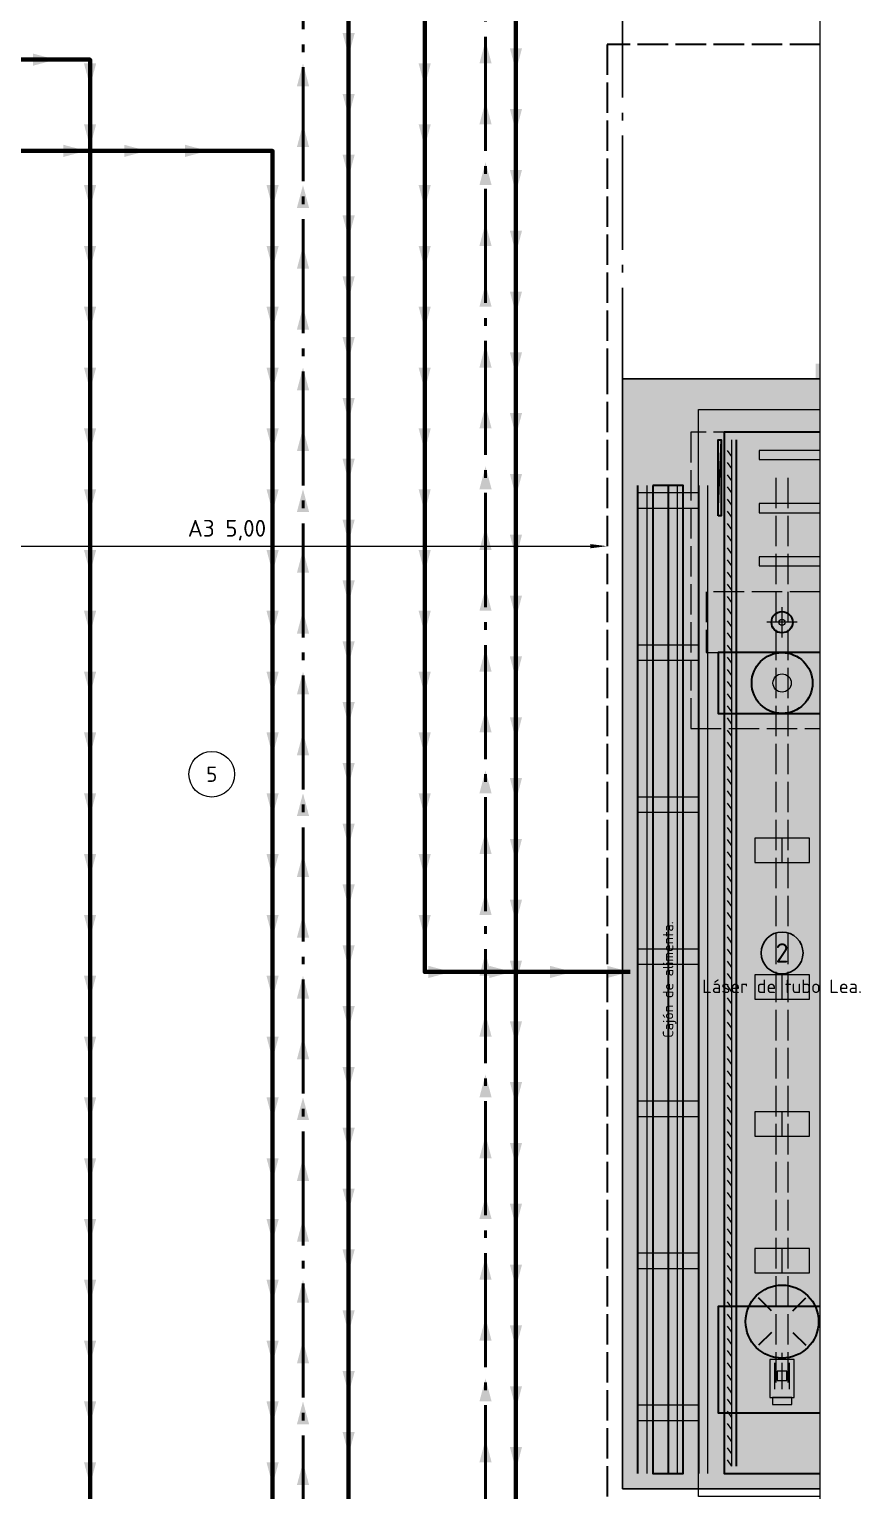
# Model space of a CAD drawing. Header units: millimetres. Extents: x 0 to 2430, y 0 to 841.
# Drawn here: x 479 to 588.3, y 410.8 to 603 of the extents above; entities that cross this region are included whole.
import ezdxf
from ezdxf.enums import TextEntityAlignment as Align

# ---------------------------------------------------------------- set-up
doc = ezdxf.new("R2010")
doc.units = ezdxf.units.MM
doc.linetypes.add('IRAM-E-TRAZOS', pattern=[5, 4, -1])
doc.linetypes.add('IRAM-F-TRAZO-PUNTO', pattern=[20, 15, -2, 1, -2])
for name, color, linetype, lineweight, true_color in [('A-AREA-TRABAJO', 30, 'CONTINUOUS', 13, 0xeb963c), ('A-EQUIPO', 30, 'CONTINUOUS', 35, 0xe67800), ('A-PASILLO', 2, 'IRAM-E-TRAZOS', 35, 0xd7a500), ('A-SENDA', 2, 'CONTINUOUS', 25, 0xd7a500), ('A-ZONA-LOG', 5, 'IRAM-F-TRAZO-PUNTO', 25, 0x285ac8)]:
    doc.layers.add(name, color=color, linetype=linetype, lineweight=lineweight, true_color=true_color)
for name, color, linetype, lineweight in [('A-COTA', 7, 'CONTINUOUS', 18), ('A-EQUIPO-FINO', 8, 'CONTINUOUS', 13), ('A-EQUIPO-OCULTO', 8, 'IRAM-E-TRAZOS', 13), ('A-EQUIPO-RELLENO', 9, 'CONTINUOUS', 13), ('A-PASO', 7, 'CONTINUOUS', 25), ('A-RELLENO', 9, 'CONTINUOUS', 13), ('A-SECTOR', 1, 'CONTINUOUS', 25), ('A-SEGURIDAD', 1, 'IRAM-E-TRAZOS', 18), ('A-TEXTO', 7, 'CONTINUOUS', 18), ('F-MP', 5, 'CONTINUOUS', 70), ('F-SCRAP', 8, 'IRAM-F-TRAZO-PUNTO', 50)]:
    doc.layers.add(name, color=color, linetype=linetype, lineweight=lineweight)
doc.styles.add('ISO3098', font='isocpeur.ttf')
doc.dimstyles.new('FLAMA-IRAM', dxfattribs={"dimtxt": 3.5, "dimasz": 3.5, "dimexe": 2, "dimexo": 1.5, "dimgap": 1, "dimtad": 1, "dimdec": 1, "dimtxsty": 'ISO3098', "dimblk": 'IRAM_FLECHA', "dimblk1": 'IRAM_FLECHA', "dimblk2": 'IRAM_FLECHA', "dimcen": 2.5, "dimclrd": 3, "dimclre": 3, "dimclrt": 3, "dimazin": 3, "dimtfac": 1, "dimtmove": 0, "dimatfit": 3, "dimlwd": 18, "dimlwe": 18})

# ---------------------------------------------------------------- blocks, each defined once
blk = doc.blocks.new('IRAM_FLECHA')
blk.add_solid([(0, 0), (-1, 0.125), (-1, -0.125)])

msp = doc.modelspace()

# ---------------------------------------------------------------- hatches: boundary and pattern name
at = {"layer": 'A-EQUIPO-RELLENO', "true_color": 0xeeeeee}
h = msp.add_hatch(color=7, dxfattribs=at)
h.dxf.hatch_style = 1
h.paths.add_polyline_path([(570.4, 413), (570.4, 550), (583, 550), (583, 413)])
at = {"layer": 'A-EQUIPO-RELLENO', "true_color": 0xcdd0d4}
h = msp.add_hatch(color=7, dxfattribs=at)
h.dxf.hatch_style = 1
h.paths.add_polyline_path([(569.6, 539), (569.6, 549), (570, 549), (570, 539)])
h = msp.add_hatch(color=7, dxfattribs=at)
h.dxf.hatch_style = 1
h.paths.add_polyline_path([(575, 546.4), (575, 547.6), (583, 547.6), (583, 546.4)])
at = {"layer": 'A-EQUIPO-RELLENO', "true_color": 0x969ba0}
h = msp.add_hatch(color=7, dxfattribs=at)
h.dxf.hatch_style = 1
h.paths.add_polyline_path([(561, 543), (561, 413), (565, 413), (565, 543)])
at = {"layer": 'A-EQUIPO-RELLENO', "true_color": 0xcdd0d4}
h = msp.add_hatch(color=7, dxfattribs=at)
h.dxf.hatch_style = 1
h.paths.add_polyline_path([(559, 542), (559, 540), (567, 540), (567, 542)])
h = msp.add_hatch(color=7, dxfattribs=at)
h.dxf.hatch_style = 1
h.paths.add_polyline_path([(575, 539.4), (575, 540.6), (583, 540.6), (583, 539.4)])
h = msp.add_hatch(color=7, dxfattribs=at)
h.dxf.hatch_style = 1
h.paths.add_polyline_path([(575, 532.4), (575, 533.6), (583, 533.6), (583, 532.4)])
at = {"layer": 'A-EQUIPO-RELLENO', "true_color": 0xe2e7ee}
h = msp.add_hatch(color=7, dxfattribs=at)
h.dxf.hatch_style = 1
h.paths.add_polyline_path([(568, 521), (568, 529), (583, 529), (583, 521)])
at = {"layer": 'A-EQUIPO-RELLENO', "true_color": 0xcdd0d4}
h = msp.add_hatch(color=7, dxfattribs=at)
h.dxf.hatch_style = 1
h.paths.add_polyline_path([(559, 522), (559, 520), (567, 520), (567, 522)])
h = msp.add_hatch(color=7, dxfattribs=at)
h.dxf.hatch_style = 1
h.paths.add_polyline_path([(569.6, 513), (569.6, 521), (583, 521), (583, 513)])
h = msp.add_hatch(color=7, dxfattribs=at)
h.dxf.hatch_style = 1
h.paths.add_polyline_path([(559, 502), (559, 500), (567, 500), (567, 502)])
h = msp.add_hatch(color=7, dxfattribs=at)
h.dxf.hatch_style = 1
h.paths.add_polyline_path([(581.6, 493.4), (581.6, 496.6), (574.4, 496.6), (574.4, 493.4)])
at = {"layer": 'A-EQUIPO-RELLENO', "true_color": 0xffffff}
h = msp.add_hatch(color=7, dxfattribs=at)
h.dxf.hatch_style = 1
h.paths.add_polyline_path([(580.75, 481.5), (580.6811, 482.1119), (580.4777, 482.6932), (580.15, 483.2146), (579.7146, 483.65), (579.1932, 483.9777), (578.6119, 484.1811), (578, 484.25), (577.3881, 484.1811), (576.8068, 483.9777), (576.2854, 483.65), (575.85, 483.2146), (575.5223, 482.6932), (575.3189, 482.1119), (575.25, 481.5), (575.3189, 480.8881), (575.5223, 480.3068), (575.85, 479.7854), (576.2854, 479.35), (576.8068, 479.0223), (577.3881, 478.8189), (578, 478.75), (578.6119, 478.8189), (579.1932, 479.0223), (579.7146, 479.35), (580.15, 479.7854), (580.4777, 480.3068), (580.6811, 480.8881)])
at = {"layer": 'A-EQUIPO-RELLENO', "true_color": 0xcdd0d4}
h = msp.add_hatch(color=7, dxfattribs=at)
h.dxf.hatch_style = 1
h.paths.add_polyline_path([(559, 482), (559, 480), (567, 480), (567, 482)])
h = msp.add_hatch(color=7, dxfattribs=at)
h.dxf.hatch_style = 1
h.paths.add_polyline_path([(581.6, 475.4), (581.6, 478.6), (574.4, 478.6), (574.4, 475.4)])
h = msp.add_hatch(color=7, dxfattribs=at)
h.dxf.hatch_style = 1
h.paths.add_polyline_path([(559, 462), (559, 460), (567, 460), (567, 462)])
h = msp.add_hatch(color=7, dxfattribs=at)
h.dxf.hatch_style = 1
h.paths.add_polyline_path([(581.6, 457.4), (581.6, 460.6), (574.4, 460.6), (574.4, 457.4)])
h = msp.add_hatch(color=7, dxfattribs=at)
h.dxf.hatch_style = 1
h.paths.add_polyline_path([(581.6, 439.4), (581.6, 442.6), (574.4, 442.6), (574.4, 439.4)])
h = msp.add_hatch(color=7, dxfattribs=at)
h.dxf.hatch_style = 1
h.paths.add_polyline_path([(559, 442), (559, 440), (567, 440), (567, 442)])
h = msp.add_hatch(color=7, dxfattribs=at)
h.dxf.hatch_style = 1
h.paths.add_polyline_path([(569.6, 421), (569.6, 435), (583, 435), (583, 421)])
h = msp.add_hatch(color=7, dxfattribs=at)
h.dxf.hatch_style = 1
h.paths.add_polyline_path([(579.6, 423), (579.6, 428), (576.4, 428), (576.4, 423)])
h = msp.add_hatch(color=7, dxfattribs=at)
h.dxf.hatch_style = 1
h.paths.add_polyline_path([(559, 422), (559, 420), (567, 420), (567, 422)])
at = {"layer": 'A-RELLENO', "true_color": 0xfde4c8}
h = msp.add_hatch(color=7, dxfattribs=at)
h.dxf.hatch_style = 1
h.paths.add_polyline_path([(557, 411), (557, 557), (583, 557), (583, 411)])
at = {"layer": 'A-SENDA', "true_color": 0xd7a500}
h = msp.add_hatch(color=7, dxfattribs=at)
h.dxf.hatch_style = 1
h.paths.add_polyline_path([(582.4, 535), (582.4, 559), (583, 559), (583, 535)])
at = {"layer": 'F-MP', "true_color": 0x0046c8}
h = msp.add_hatch(color=7, dxfattribs=at)
h.dxf.hatch_style = 1
h.paths.add_polyline_path([(521, 599.5), (521.8, 602.5), (520.2, 602.5)])
h = msp.add_hatch(color=7, dxfattribs=at)
h.dxf.hatch_style = 1
h.paths.add_polyline_path([(543, 597.5), (543.8, 600.5), (542.2, 600.5)])
h = msp.add_hatch(color=7, dxfattribs=at)
h.dxf.hatch_style = 1
h.paths.add_polyline_path([(482.5, 599), (479.5, 599.8), (479.5, 598.2)])
h = msp.add_hatch(color=7, dxfattribs=at)
h.dxf.hatch_style = 1
h.paths.add_polyline_path([(487, 595.5), (487.8, 598.5), (486.2, 598.5)])
h = msp.add_hatch(color=7, dxfattribs=at)
h.dxf.hatch_style = 1
h.paths.add_polyline_path([(531, 595.5), (531.8, 598.5), (530.2, 598.5)])
h = msp.add_hatch(color=7, dxfattribs=at)
h.dxf.hatch_style = 1
h.paths.add_polyline_path([(521, 591.5), (521.8, 594.5), (520.2, 594.5)])
h = msp.add_hatch(color=7, dxfattribs=at)
h.dxf.hatch_style = 1
h.paths.add_polyline_path([(543, 589.5), (543.8, 592.5), (542.2, 592.5)])
h = msp.add_hatch(color=7, dxfattribs=at)
h.dxf.hatch_style = 1
h.paths.add_polyline_path([(487, 587.5), (487.8, 590.5), (486.2, 590.5)])
h = msp.add_hatch(color=7, dxfattribs=at)
h.dxf.hatch_style = 1
h.paths.add_polyline_path([(531, 587.5), (531.8, 590.5), (530.2, 590.5)])
h = msp.add_hatch(color=7, dxfattribs=at)
h.dxf.hatch_style = 1
h.paths.add_polyline_path([(486.5, 587), (483.5, 587.8), (483.5, 586.2)])
h = msp.add_hatch(color=7, dxfattribs=at)
h.dxf.hatch_style = 1
h.paths.add_polyline_path([(494.5, 587), (491.5, 587.8), (491.5, 586.2)])
h = msp.add_hatch(color=7, dxfattribs=at)
h.dxf.hatch_style = 1
h.paths.add_polyline_path([(502.5, 587), (499.5, 587.8), (499.5, 586.2)])
h = msp.add_hatch(color=7, dxfattribs=at)
h.dxf.hatch_style = 1
h.paths.add_polyline_path([(521, 583.5), (521.8, 586.5), (520.2, 586.5)])
h = msp.add_hatch(color=7, dxfattribs=at)
h.dxf.hatch_style = 1
h.paths.add_polyline_path([(543, 581.5), (543.8, 584.5), (542.2, 584.5)])
h = msp.add_hatch(color=7, dxfattribs=at)
h.dxf.hatch_style = 1
h.paths.add_polyline_path([(487, 579.5), (487.8, 582.5), (486.2, 582.5)])
h = msp.add_hatch(color=7, dxfattribs=at)
h.dxf.hatch_style = 1
h.paths.add_polyline_path([(511, 579.5), (511.8, 582.5), (510.2, 582.5)])
h = msp.add_hatch(color=7, dxfattribs=at)
h.dxf.hatch_style = 1
h.paths.add_polyline_path([(531, 579.5), (531.8, 582.5), (530.2, 582.5)])
h = msp.add_hatch(color=7, dxfattribs=at)
h.dxf.hatch_style = 1
h.paths.add_polyline_path([(521, 575.5), (521.8, 578.5), (520.2, 578.5)])
h = msp.add_hatch(color=7, dxfattribs=at)
h.dxf.hatch_style = 1
h.paths.add_polyline_path([(543, 573.5), (543.8, 576.5), (542.2, 576.5)])
h = msp.add_hatch(color=7, dxfattribs=at)
h.dxf.hatch_style = 1
h.paths.add_polyline_path([(487, 571.5), (487.8, 574.5), (486.2, 574.5)])
h = msp.add_hatch(color=7, dxfattribs=at)
h.dxf.hatch_style = 1
h.paths.add_polyline_path([(511, 571.5), (511.8, 574.5), (510.2, 574.5)])
h = msp.add_hatch(color=7, dxfattribs=at)
h.dxf.hatch_style = 1
h.paths.add_polyline_path([(531, 571.5), (531.8, 574.5), (530.2, 574.5)])
h = msp.add_hatch(color=7, dxfattribs=at)
h.dxf.hatch_style = 1
h.paths.add_polyline_path([(521, 567.5), (521.8, 570.5), (520.2, 570.5)])
h = msp.add_hatch(color=7, dxfattribs=at)
h.dxf.hatch_style = 1
h.paths.add_polyline_path([(543, 565.5), (543.8, 568.5), (542.2, 568.5)])
h = msp.add_hatch(color=7, dxfattribs=at)
h.dxf.hatch_style = 1
h.paths.add_polyline_path([(487, 563.5), (487.8, 566.5), (486.2, 566.5)])
h = msp.add_hatch(color=7, dxfattribs=at)
h.dxf.hatch_style = 1
h.paths.add_polyline_path([(511, 563.5), (511.8, 566.5), (510.2, 566.5)])
h = msp.add_hatch(color=7, dxfattribs=at)
h.dxf.hatch_style = 1
h.paths.add_polyline_path([(531, 563.5), (531.8, 566.5), (530.2, 566.5)])
h = msp.add_hatch(color=7, dxfattribs=at)
h.dxf.hatch_style = 1
h.paths.add_polyline_path([(521, 559.5), (521.8, 562.5), (520.2, 562.5)])
h = msp.add_hatch(color=7, dxfattribs=at)
h.dxf.hatch_style = 1
h.paths.add_polyline_path([(543, 557.5), (543.8, 560.5), (542.2, 560.5)])
h = msp.add_hatch(color=7, dxfattribs=at)
h.dxf.hatch_style = 1
h.paths.add_polyline_path([(487, 555.5), (487.8, 558.5), (486.2, 558.5)])
h = msp.add_hatch(color=7, dxfattribs=at)
h.dxf.hatch_style = 1
h.paths.add_polyline_path([(511, 555.5), (511.8, 558.5), (510.2, 558.5)])
h = msp.add_hatch(color=7, dxfattribs=at)
h.dxf.hatch_style = 1
h.paths.add_polyline_path([(531, 555.5), (531.8, 558.5), (530.2, 558.5)])
h = msp.add_hatch(color=7, dxfattribs=at)
h.dxf.hatch_style = 1
h.paths.add_polyline_path([(521, 551.5), (521.8, 554.5), (520.2, 554.5)])
h = msp.add_hatch(color=7, dxfattribs=at)
h.dxf.hatch_style = 1
h.paths.add_polyline_path([(543, 549.5), (543.8, 552.5), (542.2, 552.5)])
h = msp.add_hatch(color=7, dxfattribs=at)
h.dxf.hatch_style = 1
h.paths.add_polyline_path([(487, 547.5), (487.8, 550.5), (486.2, 550.5)])
h = msp.add_hatch(color=7, dxfattribs=at)
h.dxf.hatch_style = 1
h.paths.add_polyline_path([(511, 547.5), (511.8, 550.5), (510.2, 550.5)])
h = msp.add_hatch(color=7, dxfattribs=at)
h.dxf.hatch_style = 1
h.paths.add_polyline_path([(531, 547.5), (531.8, 550.5), (530.2, 550.5)])
h = msp.add_hatch(color=7, dxfattribs=at)
h.dxf.hatch_style = 1
h.paths.add_polyline_path([(521, 543.5), (521.8, 546.5), (520.2, 546.5)])
h = msp.add_hatch(color=7, dxfattribs=at)
h.dxf.hatch_style = 1
h.paths.add_polyline_path([(543, 541.5), (543.8, 544.5), (542.2, 544.5)])
h = msp.add_hatch(color=7, dxfattribs=at)
h.dxf.hatch_style = 1
h.paths.add_polyline_path([(487, 539.5), (487.8, 542.5), (486.2, 542.5)])
h = msp.add_hatch(color=7, dxfattribs=at)
h.dxf.hatch_style = 1
h.paths.add_polyline_path([(511, 539.5), (511.8, 542.5), (510.2, 542.5)])
h = msp.add_hatch(color=7, dxfattribs=at)
h.dxf.hatch_style = 1
h.paths.add_polyline_path([(531, 539.5), (531.8, 542.5), (530.2, 542.5)])
h = msp.add_hatch(color=7, dxfattribs=at)
h.dxf.hatch_style = 1
h.paths.add_polyline_path([(521, 535.5), (521.8, 538.5), (520.2, 538.5)])
h = msp.add_hatch(color=7, dxfattribs=at)
h.dxf.hatch_style = 1
h.paths.add_polyline_path([(543, 533.5), (543.8, 536.5), (542.2, 536.5)])
h = msp.add_hatch(color=7, dxfattribs=at)
h.dxf.hatch_style = 1
h.paths.add_polyline_path([(487, 531.5), (487.8, 534.5), (486.2, 534.5)])
h = msp.add_hatch(color=7, dxfattribs=at)
h.dxf.hatch_style = 1
h.paths.add_polyline_path([(511, 531.5), (511.8, 534.5), (510.2, 534.5)])
h = msp.add_hatch(color=7, dxfattribs=at)
h.dxf.hatch_style = 1
h.paths.add_polyline_path([(531, 531.5), (531.8, 534.5), (530.2, 534.5)])
h = msp.add_hatch(color=7, dxfattribs=at)
h.dxf.hatch_style = 1
h.paths.add_polyline_path([(521, 527.5), (521.8, 530.5), (520.2, 530.5)])
h = msp.add_hatch(color=7, dxfattribs=at)
h.dxf.hatch_style = 1
h.paths.add_polyline_path([(543, 525.5), (543.8, 528.5), (542.2, 528.5)])
h = msp.add_hatch(color=7, dxfattribs=at)
h.dxf.hatch_style = 1
h.paths.add_polyline_path([(487, 523.5), (487.8, 526.5), (486.2, 526.5)])
h = msp.add_hatch(color=7, dxfattribs=at)
h.dxf.hatch_style = 1
h.paths.add_polyline_path([(511, 523.5), (511.8, 526.5), (510.2, 526.5)])
h = msp.add_hatch(color=7, dxfattribs=at)
h.dxf.hatch_style = 1
h.paths.add_polyline_path([(531, 523.5), (531.8, 526.5), (530.2, 526.5)])
h = msp.add_hatch(color=7, dxfattribs=at)
h.dxf.hatch_style = 1
h.paths.add_polyline_path([(521, 519.5), (521.8, 522.5), (520.2, 522.5)])
h = msp.add_hatch(color=7, dxfattribs=at)
h.dxf.hatch_style = 1
h.paths.add_polyline_path([(543, 517.5), (543.8, 520.5), (542.2, 520.5)])
h = msp.add_hatch(color=7, dxfattribs=at)
h.dxf.hatch_style = 1
h.paths.add_polyline_path([(487, 515.5), (487.8, 518.5), (486.2, 518.5)])
h = msp.add_hatch(color=7, dxfattribs=at)
h.dxf.hatch_style = 1
h.paths.add_polyline_path([(511, 515.5), (511.8, 518.5), (510.2, 518.5)])
h = msp.add_hatch(color=7, dxfattribs=at)
h.dxf.hatch_style = 1
h.paths.add_polyline_path([(531, 515.5), (531.8, 518.5), (530.2, 518.5)])
h = msp.add_hatch(color=7, dxfattribs=at)
h.dxf.hatch_style = 1
h.paths.add_polyline_path([(521, 511.5), (521.8, 514.5), (520.2, 514.5)])
h = msp.add_hatch(color=7, dxfattribs=at)
h.dxf.hatch_style = 1
h.paths.add_polyline_path([(543, 509.5), (543.8, 512.5), (542.2, 512.5)])
h = msp.add_hatch(color=7, dxfattribs=at)
h.dxf.hatch_style = 1
h.paths.add_polyline_path([(487, 507.5), (487.8, 510.5), (486.2, 510.5)])
h = msp.add_hatch(color=7, dxfattribs=at)
h.dxf.hatch_style = 1
h.paths.add_polyline_path([(511, 507.5), (511.8, 510.5), (510.2, 510.5)])
h = msp.add_hatch(color=7, dxfattribs=at)
h.dxf.hatch_style = 1
h.paths.add_polyline_path([(531, 507.5), (531.8, 510.5), (530.2, 510.5)])
h = msp.add_hatch(color=7, dxfattribs=at)
h.dxf.hatch_style = 1
h.paths.add_polyline_path([(521, 503.5), (521.8, 506.5), (520.2, 506.5)])
h = msp.add_hatch(color=7, dxfattribs=at)
h.dxf.hatch_style = 1
h.paths.add_polyline_path([(543, 501.5), (543.8, 504.5), (542.2, 504.5)])
h = msp.add_hatch(color=7, dxfattribs=at)
h.dxf.hatch_style = 1
h.paths.add_polyline_path([(487, 499.5), (487.8, 502.5), (486.2, 502.5)])
h = msp.add_hatch(color=7, dxfattribs=at)
h.dxf.hatch_style = 1
h.paths.add_polyline_path([(511, 499.5), (511.8, 502.5), (510.2, 502.5)])
h = msp.add_hatch(color=7, dxfattribs=at)
h.dxf.hatch_style = 1
h.paths.add_polyline_path([(531, 499.5), (531.8, 502.5), (530.2, 502.5)])
h = msp.add_hatch(color=7, dxfattribs=at)
h.dxf.hatch_style = 1
h.paths.add_polyline_path([(521, 495.5), (521.8, 498.5), (520.2, 498.5)])
h = msp.add_hatch(color=7, dxfattribs=at)
h.dxf.hatch_style = 1
h.paths.add_polyline_path([(543, 493.5), (543.8, 496.5), (542.2, 496.5)])
h = msp.add_hatch(color=7, dxfattribs=at)
h.dxf.hatch_style = 1
h.paths.add_polyline_path([(487, 491.5), (487.8, 494.5), (486.2, 494.5)])
h = msp.add_hatch(color=7, dxfattribs=at)
h.dxf.hatch_style = 1
h.paths.add_polyline_path([(511, 491.5), (511.8, 494.5), (510.2, 494.5)])
h = msp.add_hatch(color=7, dxfattribs=at)
h.dxf.hatch_style = 1
h.paths.add_polyline_path([(531, 491.5), (531.8, 494.5), (530.2, 494.5)])
h = msp.add_hatch(color=7, dxfattribs=at)
h.dxf.hatch_style = 1
h.paths.add_polyline_path([(521, 487.5), (521.8, 490.5), (520.2, 490.5)])
h = msp.add_hatch(color=7, dxfattribs=at)
h.dxf.hatch_style = 1
h.paths.add_polyline_path([(543, 485.5), (543.8, 488.5), (542.2, 488.5)])
h = msp.add_hatch(color=7, dxfattribs=at)
h.dxf.hatch_style = 1
h.paths.add_polyline_path([(487, 483.5), (487.8, 486.5), (486.2, 486.5)])
h = msp.add_hatch(color=7, dxfattribs=at)
h.dxf.hatch_style = 1
h.paths.add_polyline_path([(511, 483.5), (511.8, 486.5), (510.2, 486.5)])
h = msp.add_hatch(color=7, dxfattribs=at)
h.dxf.hatch_style = 1
h.paths.add_polyline_path([(531, 483.5), (531.8, 486.5), (530.2, 486.5)])
h = msp.add_hatch(color=7, dxfattribs=at)
h.dxf.hatch_style = 1
h.paths.add_polyline_path([(521, 479.5), (521.8, 482.5), (520.2, 482.5)])
h = msp.add_hatch(color=7, dxfattribs=at)
h.dxf.hatch_style = 1
h.paths.add_polyline_path([(534.5, 479), (531.5, 479.8), (531.5, 478.2)])
h = msp.add_hatch(color=7, dxfattribs=at)
h.dxf.hatch_style = 1
h.paths.add_polyline_path([(542.5, 479), (539.5, 479.8), (539.5, 478.2)])
h = msp.add_hatch(color=7, dxfattribs=at)
h.dxf.hatch_style = 1
h.paths.add_polyline_path([(543, 477.5), (543.8, 480.5), (542.2, 480.5)])
h = msp.add_hatch(color=7, dxfattribs=at)
h.dxf.hatch_style = 1
h.paths.add_polyline_path([(550.5, 479), (547.5, 479.8), (547.5, 478.2)])
h = msp.add_hatch(color=7, dxfattribs=at)
h.dxf.hatch_style = 1
h.paths.add_polyline_path([(558, 479), (555, 479.8), (555, 478.2)])
h = msp.add_hatch(color=7, dxfattribs=at)
h.dxf.hatch_style = 1
h.paths.add_polyline_path([(487, 475.5), (487.8, 478.5), (486.2, 478.5)])
h = msp.add_hatch(color=7, dxfattribs=at)
h.dxf.hatch_style = 1
h.paths.add_polyline_path([(511, 475.5), (511.8, 478.5), (510.2, 478.5)])
h = msp.add_hatch(color=7, dxfattribs=at)
h.dxf.hatch_style = 1
h.paths.add_polyline_path([(521, 471.5), (521.8, 474.5), (520.2, 474.5)])
h = msp.add_hatch(color=7, dxfattribs=at)
h.dxf.hatch_style = 1
h.paths.add_polyline_path([(543, 469.5), (543.8, 472.5), (542.2, 472.5)])
h = msp.add_hatch(color=7, dxfattribs=at)
h.dxf.hatch_style = 1
h.paths.add_polyline_path([(487, 467.5), (487.8, 470.5), (486.2, 470.5)])
h = msp.add_hatch(color=7, dxfattribs=at)
h.dxf.hatch_style = 1
h.paths.add_polyline_path([(511, 467.5), (511.8, 470.5), (510.2, 470.5)])
h = msp.add_hatch(color=7, dxfattribs=at)
h.dxf.hatch_style = 1
h.paths.add_polyline_path([(521, 463.5), (521.8, 466.5), (520.2, 466.5)])
h = msp.add_hatch(color=7, dxfattribs=at)
h.dxf.hatch_style = 1
h.paths.add_polyline_path([(543, 461.5), (543.8, 464.5), (542.2, 464.5)])
h = msp.add_hatch(color=7, dxfattribs=at)
h.dxf.hatch_style = 1
h.paths.add_polyline_path([(487, 459.5), (487.8, 462.5), (486.2, 462.5)])
h = msp.add_hatch(color=7, dxfattribs=at)
h.dxf.hatch_style = 1
h.paths.add_polyline_path([(511, 459.5), (511.8, 462.5), (510.2, 462.5)])
h = msp.add_hatch(color=7, dxfattribs=at)
h.dxf.hatch_style = 1
h.paths.add_polyline_path([(521, 455.5), (521.8, 458.5), (520.2, 458.5)])
h = msp.add_hatch(color=7, dxfattribs=at)
h.dxf.hatch_style = 1
h.paths.add_polyline_path([(543, 453.5), (543.8, 456.5), (542.2, 456.5)])
h = msp.add_hatch(color=7, dxfattribs=at)
h.dxf.hatch_style = 1
h.paths.add_polyline_path([(487, 451.5), (487.8, 454.5), (486.2, 454.5)])
h = msp.add_hatch(color=7, dxfattribs=at)
h.dxf.hatch_style = 1
h.paths.add_polyline_path([(511, 451.5), (511.8, 454.5), (510.2, 454.5)])
h = msp.add_hatch(color=7, dxfattribs=at)
h.dxf.hatch_style = 1
h.paths.add_polyline_path([(521, 447.5), (521.8, 450.5), (520.2, 450.5)])
h = msp.add_hatch(color=7, dxfattribs=at)
h.dxf.hatch_style = 1
h.paths.add_polyline_path([(543, 445.5), (543.8, 448.5), (542.2, 448.5)])
h = msp.add_hatch(color=7, dxfattribs=at)
h.dxf.hatch_style = 1
h.paths.add_polyline_path([(487, 443.5), (487.8, 446.5), (486.2, 446.5)])
h = msp.add_hatch(color=7, dxfattribs=at)
h.dxf.hatch_style = 1
h.paths.add_polyline_path([(511, 443.5), (511.8, 446.5), (510.2, 446.5)])
h = msp.add_hatch(color=7, dxfattribs=at)
h.dxf.hatch_style = 1
h.paths.add_polyline_path([(521, 439.5), (521.8, 442.5), (520.2, 442.5)])
h = msp.add_hatch(color=7, dxfattribs=at)
h.dxf.hatch_style = 1
h.paths.add_polyline_path([(543, 437.5), (543.8, 440.5), (542.2, 440.5)])
h = msp.add_hatch(color=7, dxfattribs=at)
h.dxf.hatch_style = 1
h.paths.add_polyline_path([(487, 435.5), (487.8, 438.5), (486.2, 438.5)])
h = msp.add_hatch(color=7, dxfattribs=at)
h.dxf.hatch_style = 1
h.paths.add_polyline_path([(511, 435.5), (511.8, 438.5), (510.2, 438.5)])
h = msp.add_hatch(color=7, dxfattribs=at)
h.dxf.hatch_style = 1
h.paths.add_polyline_path([(521, 431.5), (521.8, 434.5), (520.2, 434.5)])
h = msp.add_hatch(color=7, dxfattribs=at)
h.dxf.hatch_style = 1
h.paths.add_polyline_path([(543, 429.5), (543.8, 432.5), (542.2, 432.5)])
h = msp.add_hatch(color=7, dxfattribs=at)
h.dxf.hatch_style = 1
h.paths.add_polyline_path([(487, 427.5), (487.8, 430.5), (486.2, 430.5)])
h = msp.add_hatch(color=7, dxfattribs=at)
h.dxf.hatch_style = 1
h.paths.add_polyline_path([(511, 427.5), (511.8, 430.5), (510.2, 430.5)])
h = msp.add_hatch(color=7, dxfattribs=at)
h.dxf.hatch_style = 1
h.paths.add_polyline_path([(521, 423.5), (521.8, 426.5), (520.2, 426.5)])
h = msp.add_hatch(color=7, dxfattribs=at)
h.dxf.hatch_style = 1
h.paths.add_polyline_path([(543, 421.5), (543.8, 424.5), (542.2, 424.5)])
h = msp.add_hatch(color=7, dxfattribs=at)
h.dxf.hatch_style = 1
h.paths.add_polyline_path([(487, 419.5), (487.8, 422.5), (486.2, 422.5)])
h = msp.add_hatch(color=7, dxfattribs=at)
h.dxf.hatch_style = 1
h.paths.add_polyline_path([(511, 419.5), (511.8, 422.5), (510.2, 422.5)])
h = msp.add_hatch(color=7, dxfattribs=at)
h.dxf.hatch_style = 1
h.paths.add_polyline_path([(521, 415.5), (521.8, 418.5), (520.2, 418.5)])
h = msp.add_hatch(color=7, dxfattribs=at)
h.dxf.hatch_style = 1
h.paths.add_polyline_path([(543, 413.5), (543.8, 416.5), (542.2, 416.5)])
h = msp.add_hatch(color=7, dxfattribs=at)
h.dxf.hatch_style = 1
h.paths.add_polyline_path([(487, 411.5), (487.8, 414.5), (486.2, 414.5)])
h = msp.add_hatch(color=7, dxfattribs=at)
h.dxf.hatch_style = 1
h.paths.add_polyline_path([(511, 411.5), (511.8, 414.5), (510.2, 414.5)])
at = {"layer": 'F-SCRAP', "true_color": 0x787878}
h = msp.add_hatch(color=7, dxfattribs=at)
h.dxf.hatch_style = 1
h.paths.add_polyline_path([(539, 601.5), (538.2, 598.5), (539.8, 598.5)])
h = msp.add_hatch(color=7, dxfattribs=at)
h.dxf.hatch_style = 1
h.paths.add_polyline_path([(515, 598.5), (514.2, 595.5), (515.8, 595.5)])
h = msp.add_hatch(color=7, dxfattribs=at)
h.dxf.hatch_style = 1
h.paths.add_polyline_path([(539, 593.5), (538.2, 590.5), (539.8, 590.5)])
h = msp.add_hatch(color=7, dxfattribs=at)
h.dxf.hatch_style = 1
h.paths.add_polyline_path([(515, 590.5), (514.2, 587.5), (515.8, 587.5)])
h = msp.add_hatch(color=7, dxfattribs=at)
h.dxf.hatch_style = 1
h.paths.add_polyline_path([(539, 585.5), (538.2, 582.5), (539.8, 582.5)])
h = msp.add_hatch(color=7, dxfattribs=at)
h.dxf.hatch_style = 1
h.paths.add_polyline_path([(515, 582.5), (514.2, 579.5), (515.8, 579.5)])
h = msp.add_hatch(color=7, dxfattribs=at)
h.dxf.hatch_style = 1
h.paths.add_polyline_path([(539, 577.5), (538.2, 574.5), (539.8, 574.5)])
h = msp.add_hatch(color=7, dxfattribs=at)
h.dxf.hatch_style = 1
h.paths.add_polyline_path([(515, 574.5), (514.2, 571.5), (515.8, 571.5)])
h = msp.add_hatch(color=7, dxfattribs=at)
h.dxf.hatch_style = 1
h.paths.add_polyline_path([(539, 569.5), (538.2, 566.5), (539.8, 566.5)])
h = msp.add_hatch(color=7, dxfattribs=at)
h.dxf.hatch_style = 1
h.paths.add_polyline_path([(515, 566.5), (514.2, 563.5), (515.8, 563.5)])
h = msp.add_hatch(color=7, dxfattribs=at)
h.dxf.hatch_style = 1
h.paths.add_polyline_path([(539, 561.5), (538.2, 558.5), (539.8, 558.5)])
h = msp.add_hatch(color=7, dxfattribs=at)
h.dxf.hatch_style = 1
h.paths.add_polyline_path([(515, 558.5), (514.2, 555.5), (515.8, 555.5)])
h = msp.add_hatch(color=7, dxfattribs=at)
h.dxf.hatch_style = 1
h.paths.add_polyline_path([(539, 553.5), (538.2, 550.5), (539.8, 550.5)])
h = msp.add_hatch(color=7, dxfattribs=at)
h.dxf.hatch_style = 1
h.paths.add_polyline_path([(515, 550.5), (514.2, 547.5), (515.8, 547.5)])
h = msp.add_hatch(color=7, dxfattribs=at)
h.dxf.hatch_style = 1
h.paths.add_polyline_path([(539, 545.5), (538.2, 542.5), (539.8, 542.5)])
h = msp.add_hatch(color=7, dxfattribs=at)
h.dxf.hatch_style = 1
h.paths.add_polyline_path([(515, 542.5), (514.2, 539.5), (515.8, 539.5)])
h = msp.add_hatch(color=7, dxfattribs=at)
h.dxf.hatch_style = 1
h.paths.add_polyline_path([(539, 537.5), (538.2, 534.5), (539.8, 534.5)])
h = msp.add_hatch(color=7, dxfattribs=at)
h.dxf.hatch_style = 1
h.paths.add_polyline_path([(515, 534.5), (514.2, 531.5), (515.8, 531.5)])
h = msp.add_hatch(color=7, dxfattribs=at)
h.dxf.hatch_style = 1
h.paths.add_polyline_path([(539, 529.5), (538.2, 526.5), (539.8, 526.5)])
h = msp.add_hatch(color=7, dxfattribs=at)
h.dxf.hatch_style = 1
h.paths.add_polyline_path([(515, 526.5), (514.2, 523.5), (515.8, 523.5)])
h = msp.add_hatch(color=7, dxfattribs=at)
h.dxf.hatch_style = 1
h.paths.add_polyline_path([(539, 521.5), (538.2, 518.5), (539.8, 518.5)])
h = msp.add_hatch(color=7, dxfattribs=at)
h.dxf.hatch_style = 1
h.paths.add_polyline_path([(515, 518.5), (514.2, 515.5), (515.8, 515.5)])
h = msp.add_hatch(color=7, dxfattribs=at)
h.dxf.hatch_style = 1
h.paths.add_polyline_path([(539, 513.5), (538.2, 510.5), (539.8, 510.5)])
h = msp.add_hatch(color=7, dxfattribs=at)
h.dxf.hatch_style = 1
h.paths.add_polyline_path([(515, 510.5), (514.2, 507.5), (515.8, 507.5)])
h = msp.add_hatch(color=7, dxfattribs=at)
h.dxf.hatch_style = 1
h.paths.add_polyline_path([(539, 505.5), (538.2, 502.5), (539.8, 502.5)])
h = msp.add_hatch(color=7, dxfattribs=at)
h.dxf.hatch_style = 1
h.paths.add_polyline_path([(515, 502.5), (514.2, 499.5), (515.8, 499.5)])
h = msp.add_hatch(color=7, dxfattribs=at)
h.dxf.hatch_style = 1
h.paths.add_polyline_path([(539, 497.5), (538.2, 494.5), (539.8, 494.5)])
h = msp.add_hatch(color=7, dxfattribs=at)
h.dxf.hatch_style = 1
h.paths.add_polyline_path([(515, 494.5), (514.2, 491.5), (515.8, 491.5)])
h = msp.add_hatch(color=7, dxfattribs=at)
h.dxf.hatch_style = 1
h.paths.add_polyline_path([(539, 489.5), (538.2, 486.5), (539.8, 486.5)])
h = msp.add_hatch(color=7, dxfattribs=at)
h.dxf.hatch_style = 1
h.paths.add_polyline_path([(515, 486.5), (514.2, 483.5), (515.8, 483.5)])
h = msp.add_hatch(color=7, dxfattribs=at)
h.dxf.hatch_style = 1
h.paths.add_polyline_path([(539, 481.5), (538.2, 478.5), (539.8, 478.5)])
h = msp.add_hatch(color=7, dxfattribs=at)
h.dxf.hatch_style = 1
h.paths.add_polyline_path([(515, 478.5), (514.2, 475.5), (515.8, 475.5)])
h = msp.add_hatch(color=7, dxfattribs=at)
h.dxf.hatch_style = 1
h.paths.add_polyline_path([(539, 473.5), (538.2, 470.5), (539.8, 470.5)])
h = msp.add_hatch(color=7, dxfattribs=at)
h.dxf.hatch_style = 1
h.paths.add_polyline_path([(515, 470.5), (514.2, 467.5), (515.8, 467.5)])
h = msp.add_hatch(color=7, dxfattribs=at)
h.dxf.hatch_style = 1
h.paths.add_polyline_path([(539, 465.5), (538.2, 462.5), (539.8, 462.5)])
h = msp.add_hatch(color=7, dxfattribs=at)
h.dxf.hatch_style = 1
h.paths.add_polyline_path([(515, 462.5), (514.2, 459.5), (515.8, 459.5)])
h = msp.add_hatch(color=7, dxfattribs=at)
h.dxf.hatch_style = 1
h.paths.add_polyline_path([(539, 457.5), (538.2, 454.5), (539.8, 454.5)])
h = msp.add_hatch(color=7, dxfattribs=at)
h.dxf.hatch_style = 1
h.paths.add_polyline_path([(515, 454.5), (514.2, 451.5), (515.8, 451.5)])
h = msp.add_hatch(color=7, dxfattribs=at)
h.dxf.hatch_style = 1
h.paths.add_polyline_path([(539, 449.5), (538.2, 446.5), (539.8, 446.5)])
h = msp.add_hatch(color=7, dxfattribs=at)
h.dxf.hatch_style = 1
h.paths.add_polyline_path([(515, 446.5), (514.2, 443.5), (515.8, 443.5)])
h = msp.add_hatch(color=7, dxfattribs=at)
h.dxf.hatch_style = 1
h.paths.add_polyline_path([(539, 441.5), (538.2, 438.5), (539.8, 438.5)])
h = msp.add_hatch(color=7, dxfattribs=at)
h.dxf.hatch_style = 1
h.paths.add_polyline_path([(515, 438.5), (514.2, 435.5), (515.8, 435.5)])
h = msp.add_hatch(color=7, dxfattribs=at)
h.dxf.hatch_style = 1
h.paths.add_polyline_path([(539, 433.5), (538.2, 430.5), (539.8, 430.5)])
h = msp.add_hatch(color=7, dxfattribs=at)
h.dxf.hatch_style = 1
h.paths.add_polyline_path([(515, 430.5), (514.2, 427.5), (515.8, 427.5)])
h = msp.add_hatch(color=7, dxfattribs=at)
h.dxf.hatch_style = 1
h.paths.add_polyline_path([(539, 425.5), (538.2, 422.5), (539.8, 422.5)])
h = msp.add_hatch(color=7, dxfattribs=at)
h.dxf.hatch_style = 1
h.paths.add_polyline_path([(515, 422.5), (514.2, 419.5), (515.8, 419.5)])
h = msp.add_hatch(color=7, dxfattribs=at)
h.dxf.hatch_style = 1
h.paths.add_polyline_path([(539, 417.5), (538.2, 414.5), (539.8, 414.5)])
h = msp.add_hatch(color=7, dxfattribs=at)
h.dxf.hatch_style = 1
h.paths.add_polyline_path([(515, 414.5), (514.2, 411.5), (515.8, 411.5)])

# ---------------------------------------------------------------- linework, layer by layer
at = {"layer": 'A-AREA-TRABAJO'}
msp.add_lwpolyline([(583, 410), (567, 410), (567, 553), (583, 553)], dxfattribs=at)
at = {"layer": 'A-EQUIPO'}
for p, q in [((572, 414), (572, 549)), ((559, 543), (559, 413)), ((563, 543), (563, 413)), ((563, 543), (563, 413)), ((567, 543), (567, 413)), ((576.5858, 434.4142), (574.8887, 436.1113)), ((579.4142, 434.4142), (581.1113, 436.1113)), ((576.5858, 431.5858), (574.8887, 429.8887)), ((579.4142, 431.5858), (581.1113, 429.8887))]:
    msp.add_line(p, q, dxfattribs=at)
for points in [[(583, 550), (570.4, 550), (570.4, 413), (583, 413)], [(583, 521), (569.6, 521), (569.6, 513), (583, 513)], [(583, 435), (569.6, 435), (569.6, 421), (583, 421)]]:
    msp.add_lwpolyline(points, dxfattribs=at)
for points in [[(569.6, 539), (569.6, 549), (570, 549), (570, 539)], [(561, 543), (561, 413), (565, 413), (565, 543)]]:
    msp.add_lwpolyline(points, close=True, dxfattribs=at)
for centre, radius in [((578, 525), 1.4), ((578, 517), 4), ((578, 433), 4.8)]:
    msp.add_circle(centre, radius, dxfattribs=at)
at = {"layer": 'A-EQUIPO-FINO'}
for p, q in [((569.6, 539), (570, 549)), ((571.4, 414), (571.4, 549)), ((571.4, 546.8), (570.8, 547.6)), ((571.4, 545.2), (570.8, 546)), ((571.4, 543.6), (570.8, 544.4)), ((560.2, 543), (560.2, 413)), ((564.2, 543), (564.2, 413)), ((564.2, 543), (564.2, 413)), ((568.2, 543), (568.2, 413)), ((571.4, 542), (570.8, 542.8)), ((571.4, 540.4), (570.8, 541.2)), ((571.4, 538.8), (570.8, 539.6)), ((571.4, 537.2), (570.8, 538)), ((571.4, 535.6), (570.8, 536.4)), ((571.4, 534), (570.8, 534.8)), ((571.4, 532.4), (570.8, 533.2)), ((571.4, 530.8), (570.8, 531.6)), ((571.4, 529.2), (570.8, 530)), ((571.4, 527.6), (570.8, 528.4)), ((571.4, 526), (570.8, 526.8)), ((578, 523), (578, 527)), ((571.4, 524.4), (570.8, 525.2)), ((580, 525), (576, 525)), ((571.4, 522.8), (570.8, 523.6)), ((571.4, 521.2), (570.8, 522)), ((571.4, 519.6), (570.8, 520.4)), ((571.4, 518), (570.8, 518.8)), ((571.4, 516.4), (570.8, 517.2)), ((571.4, 514.8), (570.8, 515.6)), ((571.4, 513.2), (570.8, 514)), ((571.4, 511.6), (570.8, 512.4)), ((571.4, 510), (570.8, 510.8)), ((571.4, 508.4), (570.8, 509.2)), ((571.4, 506.8), (570.8, 507.6)), ((571.4, 505.2), (570.8, 506)), ((571.4, 503.6), (570.8, 504.4)), ((571.4, 502), (570.8, 502.8)), ((571.4, 500.4), (570.8, 501.2)), ((571.4, 498.8), (570.8, 499.6)), ((571.4, 497.2), (570.8, 498)), ((571.4, 495.6), (570.8, 496.4)), ((578, 493.4), (578, 496.6)), ((571.4, 494), (570.8, 494.8)), ((571.4, 492.4), (570.8, 493.2)), ((571.4, 490.8), (570.8, 491.6)), ((571.4, 489.2), (570.8, 490)), ((571.4, 487.6), (570.8, 488.4)), ((571.4, 486), (570.8, 486.8)), ((571.4, 484.4), (570.8, 485.2)), ((571.4, 482.8), (570.8, 483.6)), ((571.4, 481.2), (570.8, 482)), ((571.4, 479.6), (570.8, 480.4)), ((571.4, 478), (570.8, 478.8)), ((571.4, 476.4), (570.8, 477.2)), ((578, 475.4), (578, 478.6)), ((571.4, 474.8), (570.8, 475.6)), ((571.4, 473.2), (570.8, 474)), ((571.4, 471.6), (570.8, 472.4)), ((571.4, 470), (570.8, 470.8)), ((571.4, 468.4), (570.8, 469.2)), ((571.4, 466.8), (570.8, 467.6)), ((571.4, 465.2), (570.8, 466)), ((571.4, 463.6), (570.8, 464.4)), ((571.4, 462), (570.8, 462.8)), ((571.4, 460.4), (570.8, 461.2)), ((571.4, 458.8), (570.8, 459.6)), ((578, 457.4), (578, 460.6)), ((571.4, 457.2), (570.8, 458)), ((571.4, 455.6), (570.8, 456.4)), ((571.4, 454), (570.8, 454.8)), ((571.4, 452.4), (570.8, 453.2)), ((571.4, 450.8), (570.8, 451.6)), ((571.4, 449.2), (570.8, 450)), ((571.4, 447.6), (570.8, 448.4)), ((571.4, 446), (570.8, 446.8)), ((571.4, 444.4), (570.8, 445.2)), ((571.4, 442.8), (570.8, 443.6)), ((578, 439.4), (578, 442.6)), ((571.4, 441.2), (570.8, 442)), ((571.4, 439.6), (570.8, 440.4)), ((571.4, 438), (570.8, 438.8)), ((571.4, 436.4), (570.8, 437.2)), ((571.4, 434.8), (570.8, 435.6)), ((571.4, 433.2), (570.8, 434)), ((571.4, 431.6), (570.8, 432.4)), ((571.4, 430), (570.8, 430.8)), ((571.4, 428.4), (570.8, 429.2)), ((578, 428), (578, 428.9)), ((571.4, 426.8), (570.8, 427.6)), ((577.04, 424.1), (577.04, 427.6)), ((578, 424.1), (578, 427.6)), ((578.96, 424.1), (578.96, 427.6)), ((571.4, 425.2), (570.8, 426)), ((571.4, 423.6), (570.8, 424.4)), ((571.4, 422), (570.8, 422.8)), ((571.4, 420.4), (570.8, 421.2)), ((571.4, 418.8), (570.8, 419.6)), ((571.4, 417.2), (570.8, 418)), ((571.4, 415.6), (570.8, 416.4)), ((571.4, 414), (570.8, 414.8))]:
    msp.add_line(p, q, dxfattribs=at)
for points in [[(583, 547.6), (575, 547.6), (575, 546.4), (583, 546.4)], [(583, 540.6), (575, 540.6), (575, 539.4), (583, 539.4)], [(583, 533.6), (575, 533.6), (575, 532.4), (583, 532.4)]]:
    msp.add_lwpolyline(points, dxfattribs=at)
for points in [[(559, 542), (559, 540), (567, 540), (567, 542)], [(559, 522), (559, 520), (567, 520), (567, 522)], [(559, 502), (559, 500), (567, 500), (567, 502)], [(581.6, 493.4), (581.6, 496.6), (574.4, 496.6), (574.4, 493.4)], [(559, 482), (559, 480), (567, 480), (567, 482)], [(581.6, 475.4), (581.6, 478.6), (574.4, 478.6), (574.4, 475.4)], [(559, 462), (559, 460), (567, 460), (567, 462)], [(581.6, 457.4), (581.6, 460.6), (574.4, 460.6), (574.4, 457.4)], [(581.6, 439.4), (581.6, 442.6), (574.4, 442.6), (574.4, 439.4)], [(559, 442), (559, 440), (567, 440), (567, 442)], [(579.6, 423), (579.6, 428), (576.4, 428), (576.4, 423)], [(578.64, 425.25), (578.64, 426.5), (577.36, 426.5), (577.36, 425.25)], [(579.28, 422.1), (579.28, 423), (576.72, 423), (576.72, 422.1)], [(559, 422), (559, 420), (567, 420), (567, 422)]]:
    msp.add_lwpolyline(points, close=True, dxfattribs=at)
for centre, radius in [((578, 525), 0.4), ((578, 517), 1.2)]:
    msp.add_circle(centre, radius, dxfattribs=at)
at = {"layer": 'A-EQUIPO-OCULTO'}
for p, q in [((577.2, 425), (577.2, 544)), ((578.8, 425), (578.8, 544))]:
    msp.add_line(p, q, dxfattribs=at)
msp.add_lwpolyline([(583, 529), (568, 529), (568, 521), (583, 521)], dxfattribs=at)
at = {"layer": 'A-PASILLO'}
for p, q in [((555, 601), (555, 559)), ((583, 601), (555, 601)), ((555, 559), (555, 303))]:
    msp.add_line(p, q, dxfattribs=at)
at = {"layer": 'A-PASO'}
msp.add_circle((578, 481.5), 2.75, dxfattribs=at)
at = {"layer": 'A-SECTOR'}
for points in [[(583, 557), (557, 557), (557, 411)], [(557, 411), (583, 411)]]:
    msp.add_lwpolyline(points, dxfattribs=at)
at = {"layer": 'A-SEGURIDAD'}
msp.add_lwpolyline([(583, 550), (566, 550), (566, 511), (583, 511)], dxfattribs=at)
at = {"layer": 'A-TEXTO'}
msp.add_lwpolyline([(33, 191), (583, 191), (583, 795), (33, 795)], close=True, dxfattribs=at)
msp.add_circle((503, 505), 3, dxfattribs=at)
at = {"layer": 'A-ZONA-LOG'}
msp.add_lwpolyline([(583, 689), (557, 689), (557, 305)], dxfattribs=at)
at = {"layer": 'F-MP'}
for points in [[(207, 795), (207, 691), (207, 627), (521, 627), (521, 215), (583, 215)], [(501, 661), (501, 635), (543, 635), (543, 299), (583, 299)], [(171, 337), (171, 607), (531, 607), (531, 479), (558, 479)], [(325, 355), (343, 355), (343, 599), (487, 599), (487, 339), (559, 339)], [(425, 403), (403, 403), (403, 587), (511, 587), (511, 327), (559, 327)]]:
    msp.add_lwpolyline(points, dxfattribs=at)
at = {"layer": 'F-SCRAP'}
for points in [[(583, 263), (515, 263), (515, 639), (107, 639), (107, 691), (39, 739)], [(558, 387), (539, 387), (539, 631), (127, 631), (127, 691), (39, 731)]]:
    msp.add_lwpolyline(points, dxfattribs=at)

# ---------------------------------------------------------------- texts
at = {"layer": 'A-PASO', "style": 'ISO3098'}
msp.add_text('2', height=2.53, dxfattribs=at).set_placement((578, 481.5), align=Align.MIDDLE_CENTER)
at = {"layer": 'A-TEXTO', "style": 'ISO3098'}
msp.add_text('5', height=2, dxfattribs=at).set_placement((503, 505), align=Align.MIDDLE_CENTER)
msp.add_text('Cajón de alimenta.', height=1.364, rotation=90, dxfattribs=at).set_placement((563, 478), align=Align.MIDDLE_CENTER)
msp.add_text('Láser de tubo Lea.', height=1.76, dxfattribs=at).set_placement((578, 477.98), align=Align.TOP_CENTER)

# ---------------------------------------------------------------- dimensions: what is measured, and where the dimension line sits
at = {"layer": 'A-COTA'}
msp.add_linear_dim(base=(455, 535), p1=(455, 535), p2=(555, 535), text='A3 <>', dimstyle='FLAMA-IRAM', override={"dimtxt": 2.2, "dimasz": 2.2, "dimexe": 1.2, "dimexo": 1, "dimdec": 2, "dimlfac": 0.05, "dimzin": 0}, dxfattribs=at).render()

doc.saveas('drawing.dxf')
